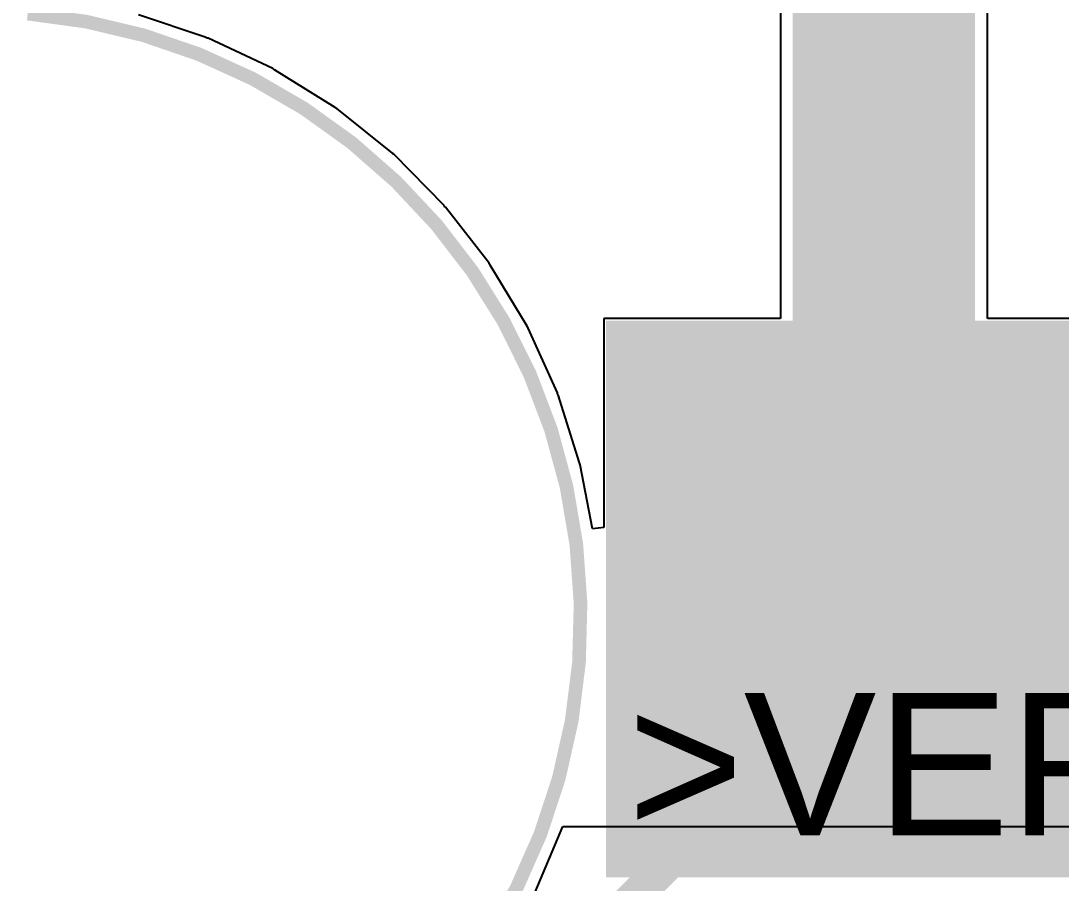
# Model space of a CAD drawing. Header units: millimetres. Extents: x -3 to 5381, y -54 to 5355.
# Drawn here: x 2.34 to 13.93, y -34.67 to -25.06 of the extents above; entities that cross this region are included whole.
import ezdxf

# ---------------------------------------------------------------- set-up
doc = ezdxf.new("R2010")
doc.units = ezdxf.units.MM
for name, color, linetype in [('BottomLayer', 5, 'Continuous'), ('BottomPaste', 16, 'Continuous'), ('BottomSolder', 6, 'Continuous'), ('Mechanical2', 216, 'Continuous'), ('TopLayer', 1, 'Continuous'), ('TopOverlay', 2, 'Continuous')]:
    doc.layers.add(name, color=color, linetype=linetype)
doc.styles.add('Arial', font='', dxfattribs={"height": 0.2})
doc.styles.get('Arial').set_extended_font_data('Arial')

# ---------------------------------------------------------------- blocks, each defined once
blk = doc.blocks.new('6_0MM_SMD_PAD_B_36')
at = {"layer": 'BottomLayer'}
blk.add_hatch(color=5, dxfattribs=at).paths.add_polyline_path([(-3, 3), (3, 3), (3, -3), (-3, -3)])
at = {"layer": 'BottomPaste'}
blk.add_hatch(color=16, dxfattribs=at).paths.add_polyline_path([(-3, 3), (3, 3), (3, -3), (-3, -3)])
at = {"layer": 'BottomSolder'}
blk.add_hatch(color=6, dxfattribs=at).paths.add_polyline_path([(-3.102, 3.102), (3.102, 3.102), (3.102, -3.102), (-3.102, -3.102)])

msp = doc.modelspace()

# ---------------------------------------------------------------- linework, layer by layer
at = {"layer": 'BottomLayer'}
for p, q in [((10.804, -19.366), (10.804, -28.38)), ((13.11, -28.38), (13.11, -19.844)), ((4.408, -25.248), (3.655, -24.996)), ((4.418, -25.254), (4.408, -25.248)), ((4.43, -25.257), (4.418, -25.254)), ((5.148, -25.595), (4.43, -25.257)), ((5.158, -25.603), (5.148, -25.595)), ((5.169, -25.607), (5.158, -25.603)), ((5.843, -26.027), (5.169, -25.607)), ((5.852, -26.036), (5.843, -26.027)), ((5.862, -26.041), (5.852, -26.036)), ((6.482, -26.538), (5.862, -26.041)), ((6.49, -26.547), (6.482, -26.538)), ((6.5, -26.554), (6.49, -26.547)), ((7.057, -27.12), (6.5, -26.554)), ((7.063, -27.13), (7.057, -27.12)), ((7.072, -27.138), (7.063, -27.13)), ((7.559, -27.765), (7.072, -27.138)), ((7.564, -27.776), (7.559, -27.765)), ((7.572, -27.785), (7.564, -27.776)), ((7.982, -28.465), (7.572, -27.785)), ((10.804, -28.38), (8.837, -28.38)), ((8.837, -28.38), (8.837, -30.711)), ((15.091, -28.38), (13.11, -28.38)), ((7.986, -28.476), (7.982, -28.465)), ((7.993, -28.486), (7.986, -28.476)), ((8.32, -29.21), (7.993, -28.486)), ((8.323, -29.222), (8.32, -29.21)), ((8.329, -29.232), (8.323, -29.222)), ((8.568, -29.989), (8.329, -29.232)), ((8.57, -30.001), (8.568, -29.989)), ((8.574, -30.012), (8.57, -30.001)), ((8.71, -30.723), (8.574, -30.012)), ((8.837, -30.711), (8.71, -30.723)), ((8.071, -34.772), (8.38, -34.041)), ((8.38, -34.041), (14.968, -34.041))]:
    msp.add_line(p, q, dxfattribs=at)
for points, const_width in [([(11.957, -31.504), (11.957, -19.366)], 2.032), ([(11.412, -32.06), (11.964, -31.507)], 0.635)]:
    msp.add_lwpolyline(points, dxfattribs=dict(at, const_width=const_width))
for points, const_width in [([(11.449, -31.504, 1), (12.465, -31.504, 1)], 1.016), ([(11.805, -31.507, 1), (12.123, -31.507, 1)], 0.318), ([(11.253, -32.06, 1), (11.57, -32.06, 1)], 0.318)]:
    msp.add_lwpolyline(points, format="xyb", close=True, dxfattribs=dict(at, const_width=const_width))
at = {"layer": 'Mechanical2', "const_width": 0.152}
msp.add_lwpolyline([(2.418, -24.982, -0.852847), (3.367, -38.279)], format="xyb", dxfattribs=at)
at = {"layer": 'TopLayer', "const_width": 0.381}
for points in [[(5.343, -38.661), (10.091, -33.913)], [(10.091, -33.913), (22.435, -33.913)]]:
    msp.add_lwpolyline(points, dxfattribs=at)
at = {"layer": 'TopLayer', "const_width": 0.191}
msp.add_lwpolyline([(9.995, -33.913, 1), (10.186, -33.913, 1)], format="xyb", close=True, dxfattribs=at)
msp.add_lwpolyline([(9.995, -33.913, 1), (10.186, -33.913, 1)], format="xyb", close=True, dxfattribs=at)

# ---------------------------------------------------------------- block references
at = {"rotation": 180}
msp.add_blockref('6_0MM_SMD_PAD_B_36', (11.964, -31.507), dxfattribs=at)

# ---------------------------------------------------------------- texts
at = {"layer": 'TopOverlay', "style": 'Arial'}
msp.add_text('>VERSION_4.0.0', height=1.5875, dxfattribs=at).set_placement((9.1, -34.141))

doc.saveas('drawing.dxf')
